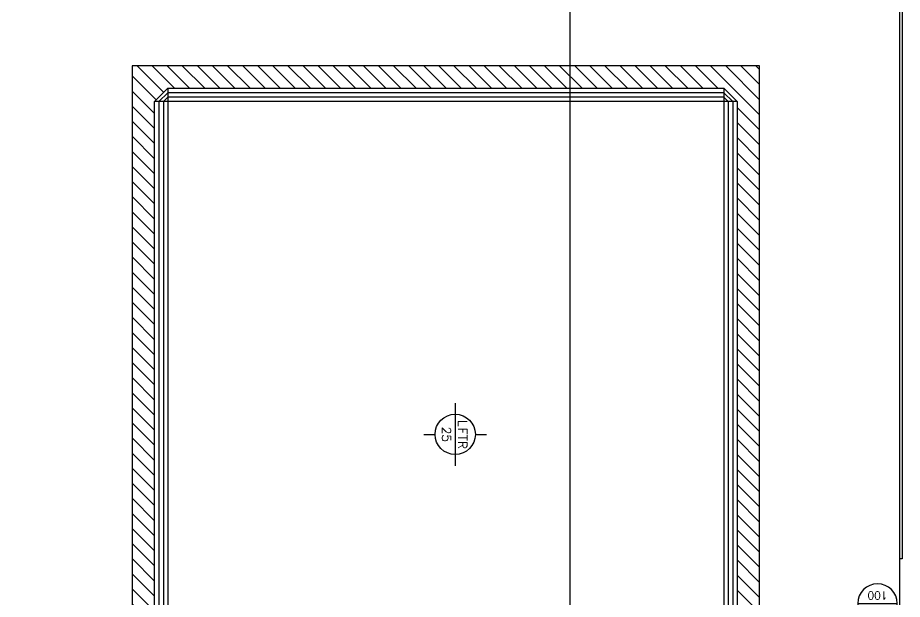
# Model space of a CAD drawing. Header units: millimetres. Extents: x 1478096 to 1808313, y 619971 to 762366.
# Drawn here: x 1515019 to 1524887, y 655871 to 662364 of the extents above; entities that cross this region are included whole.
import ezdxf
from ezdxf.enums import TextEntityAlignment as Align

# ---------------------------------------------------------------- set-up
doc = ezdxf.new("R2010")
doc.units = ezdxf.units.MM
doc.header["$LTSCALE"] = 10
for name, color, linetype in [('0-superficies', 7, 'Continuous'), ('0_Estructura', 251, 'Continuous'), ('DC-ARQ-CHAPA', 7, 'Continuous'), ('DC-ARQ-VEREDAS Y URBAN', 9, 'Continuous'), ('TXT CARP VENTANAS', 6, 'Continuous')]:
    doc.layers.add(name, color=color, linetype=linetype)
doc.styles.add('ROMANS', font='romans')
doc.styles.add('Romans-100', font='romans')

# ---------------------------------------------------------------- blocks, each defined once
blk = doc.blocks.new('SIMB-CAR')
blk.add_line((-0.5, 0), (0.5, 0))
blk.add_circle((0, 0), 0.5)
at = {"style": 'ROMANS'}
for tag, p in [('TIPO', (0, 0.192)), ('NUMERO', (0, -0.205))]:
    blk.add_attdef(tag, text='', height=0.2, dxfattribs=at).set_placement(p, align=Align.MIDDLE)
blk = doc.blocks.new('Losa2Dir-TXT-50')
at = {"color": 61}
for p, q in [((0, 0.225), (0, 0.35)), ((-0.35, 0), (0.35, 0)), ((0, -0.35), (0, -0.225))]:
    blk.add_line(p, q, dxfattribs=at)
blk.add_circle((0, 0), 0.225, dxfattribs=at)
at = {"insert": (-0.1237, 0.0824), "char_height": 0.1, "attachment_point": 5, "style": 'Romans-100'}
blk.add_mtext('L', dxfattribs=at)
at = {"style": 'Romans-100'}
for tag, p in [('001', (0.0441, 0.0824)), ('ESPESOR', (0, -0.0969))]:
    blk.add_attdef(tag, text='', height=0.1, dxfattribs=at).set_placement(p, align=Align.MIDDLE)

msp = doc.modelspace()

# ---------------------------------------------------------------- hatches: boundary and pattern name
at = {"layer": '0_Estructura'}
h = msp.add_hatch(dxfattribs=at)
h.set_pattern_fill('ANSI31', color=256, scale=37.5, angle=90, style=0)
h.set_pattern_definition([(135, (3472020.16, 1376323.13), (-84.189901, -84.189901), [])])
h.paths.add_polyline_path([(1523295.045, 661826.47), (1516295.045, 661826.47), (1516295.045, 647826.47), (1523295.045, 647826.47)])
h.paths.add_polyline_path([(1523045.045, 654551.47), (1522895.045, 654701.47), (1516695.045, 654701.47), (1516545.045, 654551.47), (1516545.045, 648226.47), (1516695.045, 648076.47), (1522895.045, 648076.47), (1523045.045, 648226.47)], flags=16)
h.paths.add_polyline_path([(1516695.045, 654951.47), (1516545.045, 655101.47), (1516545.045, 661426.47), (1516695.045, 661576.47), (1522895.045, 661576.47), (1523045.045, 661426.47), (1523045.045, 655101.47), (1522895.045, 654951.47)], flags=16)

# ---------------------------------------------------------------- linework, layer by layer
at = {"layer": '0-superficies'}
msp.add_lwpolyline([(1641041.817, 738426.962), (1522042.066, 738427.02), (1522042.063, 735317.041), (1506281.021, 735317.058), (1506244.743, 735317.055), (1506244.9, 725919.201), (1515007.624, 725919.201), (1515007.624, 729331.139), (1524854.996, 729331.139), (1524854.996, 680527.061), (1522092.045, 680527.061), (1522092.045, 678926.47), (1524855.046, 678926.47), (1524855.046, 673126.47), (1517295.034, 673126.451), (1517295.034, 669026.47), (1516295.034, 669026.451), (1516295.045, 663826.47), (1524855.031, 663826.45), (1524855.031, 647228.149), (1641041.817, 647228.17)], dxfattribs=at)
at = {"layer": '0_Estructura'}
for p, q in [((1516695.045, 661526.47), (1516595.045, 661426.47)), ((1516695.045, 661576.47), (1516695.045, 654951.47)), ((1522895.045, 661526.47), (1516695.045, 661526.47)), ((1522895.045, 661576.47), (1522895.045, 654951.47)), ((1522895.045, 661576.47), (1522895.045, 654951.47)), ((1522895.045, 661526.47), (1522995.045, 661426.47)), ((1523045.045, 661426.47), (1516545.045, 661426.47)), ((1516595.045, 661426.47), (1516595.045, 655101.47)), ((1516695.045, 661476.47), (1516645.045, 661426.47)), ((1516645.045, 661426.47), (1516645.045, 655101.47)), ((1522895.045, 661476.47), (1516695.045, 661476.47)), ((1522895.045, 661476.47), (1522945.045, 661426.47)), ((1522945.045, 661426.47), (1522945.045, 655101.47)), ((1522995.045, 661426.47), (1522995.045, 655101.47))]:
    msp.add_line(p, q, dxfattribs=at)
for points in [[(1516295.045, 661826.47), (1516295.045, 647826.47), (1523295.045, 647826.47), (1523295.045, 661826.47)], [(1516545.045, 655101.47), (1516545.045, 661426.47), (1516695.045, 661576.47), (1522895.045, 661576.47), (1523045.045, 661426.47), (1523045.045, 655101.47), (1522895.045, 654951.47), (1516695.045, 654951.47)]]:
    msp.add_lwpolyline(points, close=True, dxfattribs=at)
at = {"layer": 'DC-ARQ-CHAPA'}
for p, q in [((1524855.031, 663826.45), (1524855.031, 656324.107)), ((1524885.031, 663826.45), (1524885.031, 656324.107)), ((1524885.055, 656324.107), (1524855.031, 656324.107))]:
    msp.add_line(p, q, dxfattribs=at)
at = {"layer": 'DC-ARQ-VEREDAS Y URBAN'}
msp.add_line((1521178.056, 730654.938), (1521178.035, 639586.125), dxfattribs=at)

# ---------------------------------------------------------------- block references
at = {"layer": '0_Estructura', "xscale": 1000, "yscale": 1000, "zscale": 1000, "rotation": 270}
msp.add_blockref('Losa2Dir-TXT-50', (1519899.446, 657712.116, -0.006), dxfattribs=at).add_auto_attribs({'001': 'FTR', 'ESPESOR': '25'})
at = {"layer": 'TXT CARP VENTANAS'}
ref = msp.add_blockref('SIMB-CAR', (1524610.595, 655823.725), dxfattribs=dict(at, xscale=-440.0000000000546, yscale=440.0000000000546, zscale=440.0000000000546, rotation=180))
ref.add_attrib('NUMERO', '100', dxfattribs={"layer": '0', "height": 88, "rotation": 180, "style": 'ROMANS'}).set_placement((1524610.595, 655914.13), align=Align.MIDDLE)
ref.add_attrib('TIPO', 'VE3', dxfattribs={"layer": '0', "height": 88, "rotation": 180, "style": 'ROMANS'}).set_placement((1524610.595, 655739.347), align=Align.MIDDLE)

doc.saveas('drawing.dxf')
